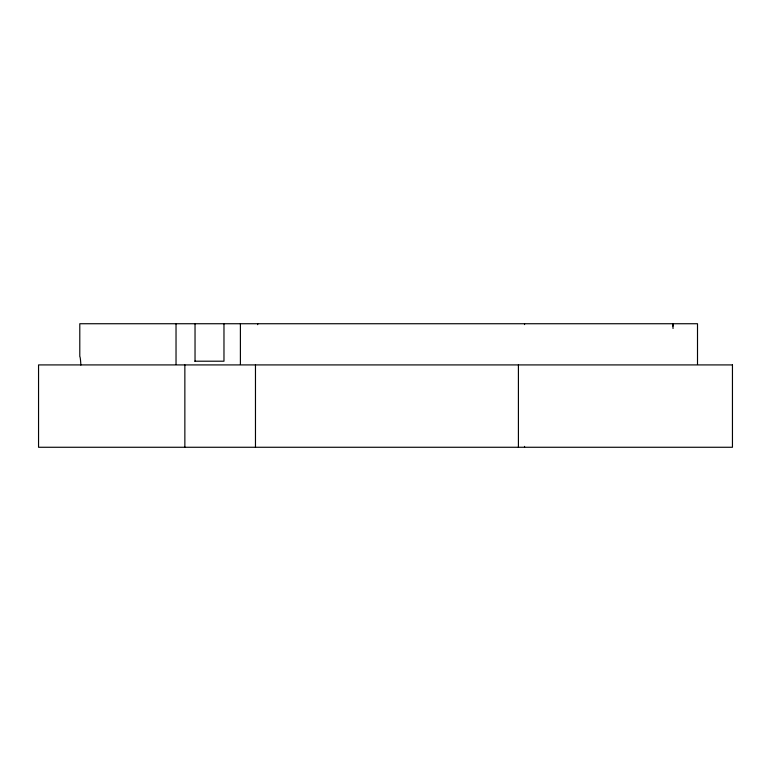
<?xml version="1.0" encoding="UTF-8"?>
<svg xmlns="http://www.w3.org/2000/svg" width="771" height="771" viewBox="0 0 771 771"><rect width="100%" height="100%" fill="white"/><g stroke="black" fill="none" stroke-linecap="round" stroke-linejoin="round"><path stroke-width="1.16" d="M194.793 361.204L223.976 361.204L223.976 323.733M673.016 326.123L672.794 323.733L673.044 328.504M697.504 364.51L697.504 323.733L79.789 323.733L79.789 356.674A28.845 1.513 -90 0 1 80.859 365.078M524.54 323.733L524.54 324.591M524.54 446.409L524.54 447.267M518.411 364.914L518.411 447.267M257.687 323.733L257.687 324.668M255.471 364.914L255.471 447.267M240.398 323.733L240.398 364.51M195.034 323.733L195.034 361.204M184.857 364.914L184.857 447.267M176.029 323.733L176.029 364.51M732.45 364.914L38.55 364.914L38.55 447.267L732.45 447.267L732.45 364.914"/></g></svg>
